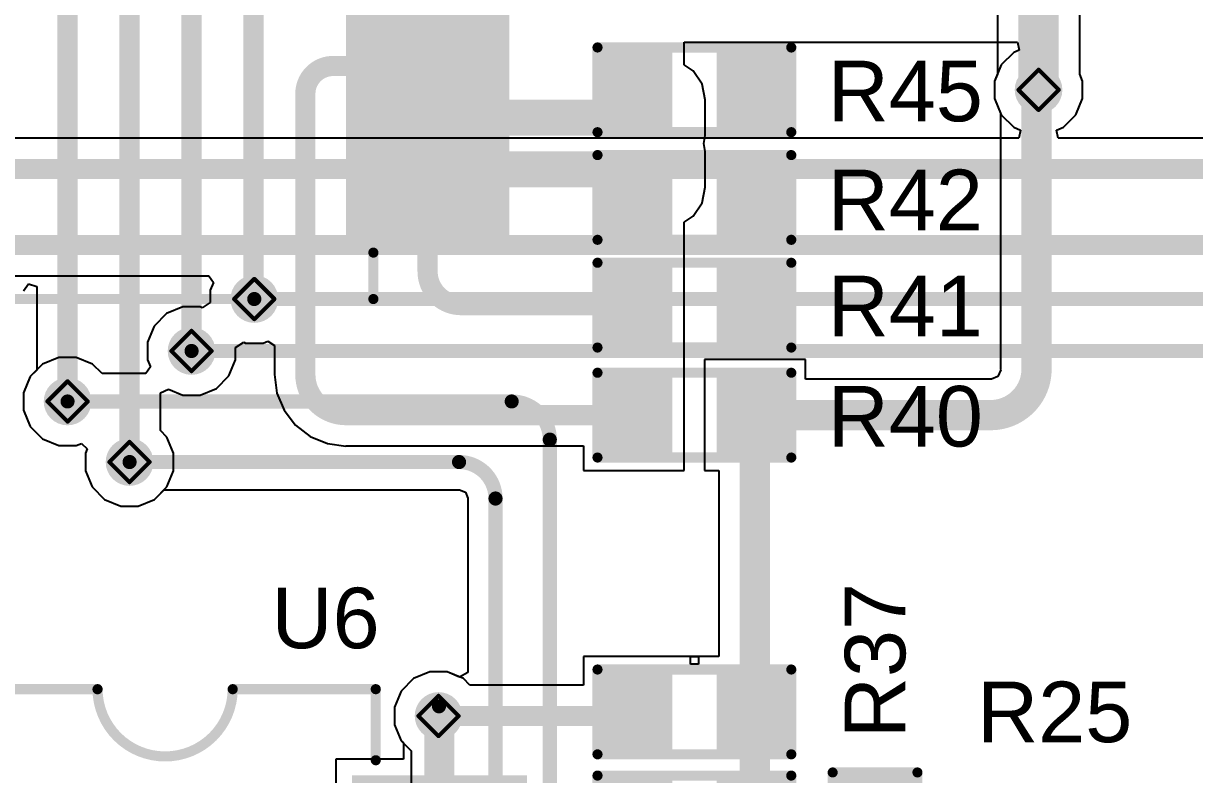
# Model space of a CAD drawing. Header units: inches. Extents: x -14 to 270, y -5 to 115.
# Drawn here: x 38.81 to 53.55, y 28.58 to 38.03 of the extents above; entities that cross this region are included whole.
import ezdxf

# ---------------------------------------------------------------- set-up
doc = ezdxf.new("R2010")
doc.units = ezdxf.units.IN
for name, color, linetype in [('Bottom Layer', 5, 'Continuous'), ('Drill Drawing', 1, 'Continuous'), ('Top Layer', 1, 'Continuous'), ('Top Overlay', 2, 'Continuous'), ('Top Paste', 8, 'Continuous'), ('Top Solder', 216, 'Continuous'), ('Via Holes', 16, 'Continuous')]:
    doc.layers.add(name, color=color, linetype=linetype)
doc.styles.add('Arial', font='', dxfattribs={"height": 0.2})
doc.styles.get('Arial').set_extended_font_data('Arial')

# ---------------------------------------------------------------- blocks, each defined once
blk = doc.blocks.new('SSOP_28_208____7')
at = {"layer": 'Top Layer'}
for points in [[(2.475, -1.4), (4.325, -1.4), (4.325, -1.85), (2.475, -1.85)], [(2.475, -2.05), (4.325, -2.05), (4.325, -2.5), (2.475, -2.5)], [(2.475, -2.7), (4.325, -2.7), (4.325, -3.15), (2.475, -3.15)], [(2.475, -3.35), (4.325, -3.35), (4.325, -3.8), (2.475, -3.8)], [(2.475, -4), (4.325, -4), (4.325, -4.45), (2.475, -4.45)]]:
    blk.add_hatch(color=1, dxfattribs=at).paths.add_polyline_path(points)
at = {"layer": 'Top Paste'}
for points in [[(2.475, -1.4), (4.325, -1.4), (4.325, -1.85), (2.475, -1.85)], [(2.475, -2.05), (4.325, -2.05), (4.325, -2.5), (2.475, -2.5)], [(2.475, -2.7), (4.325, -2.7), (4.325, -3.15), (2.475, -3.15)], [(2.475, -3.35), (4.325, -3.35), (4.325, -3.8), (2.475, -3.8)], [(2.475, -4), (4.325, -4), (4.325, -4.45), (2.475, -4.45)]]:
    blk.add_hatch(color=8, dxfattribs=at).paths.add_polyline_path(points)
at = {"layer": 'Top Solder'}
for points in [[(2.373, -1.298), (4.427, -1.298), (4.427, -1.952), (2.373, -1.952)], [(2.373, -1.948), (4.427, -1.948), (4.427, -2.602), (2.373, -2.602)], [(2.373, -2.598), (4.427, -2.598), (4.427, -3.252), (2.373, -3.252)], [(2.373, -3.248), (4.427, -3.248), (4.427, -3.902), (2.373, -3.902)], [(2.373, -3.898), (4.427, -3.898), (4.427, -4.552), (2.373, -4.552)]]:
    blk.add_hatch(color=216, dxfattribs=at).paths.add_polyline_path(points)
at = {"layer": 'Top Overlay'}
for points in [[(2.718, -5.207, 0.127, 0.127, 0), (2.718, -4.623, 0.127, 0.127, 0)], [(-2.718, -5.207, 0.127, 0.127, 0), (2.718, -5.207, 0.127, 0.127, 0)]]:
    blk.add_lwpolyline(points, format="xyseb", dxfattribs=at)
for points in [[(2.686, -4.623, 0.0635, 0.0635, 1), (2.75, -4.623, 0.0635, 0.0635, 1)], [(2.686, -5.207, 0.0635, 0.0635, 1), (2.75, -5.207, 0.0635, 0.0635, 1)], [(2.686, -5.207, 0.0635, 0.0635, 1), (2.75, -5.207, 0.0635, 0.0635, 1)]]:
    blk.add_lwpolyline(points, format="xyseb", close=True, dxfattribs=at)
blk = doc.blocks.new('SSOP_16_208____8')
at = {"layer": 'Top Layer'}
for points in [[(-2.4, 2.465), (-2.4, 2.085), (-4.5, 2.085), (-4.5, 2.465)], [(4.5, 2.465), (4.5, 2.085), (2.4, 2.085), (2.4, 2.465)], [(-2.4, 1.815), (-2.4, 1.435), (-4.5, 1.435), (-4.5, 1.815)], [(4.5, 1.815), (4.5, 1.435), (2.4, 1.435), (2.4, 1.815)], [(-2.4, 1.165), (-2.4, 0.785), (-4.5, 0.785), (-4.5, 1.165)], [(4.5, 1.165), (4.5, 0.785), (2.4, 0.785), (2.4, 1.165)], [(-2.4, 0.515), (-2.4, 0.135), (-4.5, 0.135), (-4.5, 0.515)], [(4.5, 0.515), (4.5, 0.135), (2.4, 0.135), (2.4, 0.515)], [(-2.4, -0.135), (-2.4, -0.515), (-4.5, -0.515), (-4.5, -0.135)], [(4.5, -0.135), (4.5, -0.515), (2.4, -0.515), (2.4, -0.135)], [(-2.4, -0.785), (-2.4, -1.165), (-4.5, -1.165), (-4.5, -0.785)], [(4.5, -0.785), (4.5, -1.165), (2.4, -1.165), (2.4, -0.785)], [(-2.4, -1.435), (-2.4, -1.815), (-4.5, -1.815), (-4.5, -1.435)], [(4.5, -1.435), (4.5, -1.815), (2.4, -1.815), (2.4, -1.435)], [(-2.4, -2.085), (-2.4, -2.465), (-4.5, -2.465), (-4.5, -2.085)], [(4.5, -2.085), (4.5, -2.465), (2.4, -2.465), (2.4, -2.085)]]:
    blk.add_hatch(color=1, dxfattribs=at).paths.add_polyline_path(points)
at = {"layer": 'Top Paste'}
for points in [[(-2.4, 2.465), (-2.4, 2.085), (-4.5, 2.085), (-4.5, 2.465)], [(4.5, 2.465), (4.5, 2.085), (2.4, 2.085), (2.4, 2.465)], [(-2.4, 1.815), (-2.4, 1.435), (-4.5, 1.435), (-4.5, 1.815)], [(4.5, 1.815), (4.5, 1.435), (2.4, 1.435), (2.4, 1.815)], [(-2.4, 1.165), (-2.4, 0.785), (-4.5, 0.785), (-4.5, 1.165)], [(4.5, 1.165), (4.5, 0.785), (2.4, 0.785), (2.4, 1.165)], [(-2.4, 0.515), (-2.4, 0.135), (-4.5, 0.135), (-4.5, 0.515)], [(4.5, 0.515), (4.5, 0.135), (2.4, 0.135), (2.4, 0.515)], [(-2.4, -0.135), (-2.4, -0.515), (-4.5, -0.515), (-4.5, -0.135)], [(4.5, -0.135), (4.5, -0.515), (2.4, -0.515), (2.4, -0.135)], [(-2.4, -0.785), (-2.4, -1.165), (-4.5, -1.165), (-4.5, -0.785)], [(4.5, -0.785), (4.5, -1.165), (2.4, -1.165), (2.4, -0.785)], [(-2.4, -1.435), (-2.4, -1.815), (-4.5, -1.815), (-4.5, -1.435)], [(4.5, -1.435), (4.5, -1.815), (2.4, -1.815), (2.4, -1.435)], [(-2.4, -2.085), (-2.4, -2.465), (-4.5, -2.465), (-4.5, -2.085)], [(4.5, -2.085), (4.5, -2.465), (2.4, -2.465), (2.4, -2.085)]]:
    blk.add_hatch(color=8, dxfattribs=at).paths.add_polyline_path(points)
at = {"layer": 'Top Solder'}
for points in [[(-2.349, 2.516), (-2.349, 2.034), (-4.551, 2.034), (-4.551, 2.516)], [(4.551, 2.516), (4.551, 2.034), (2.349, 2.034), (2.349, 2.516)], [(-2.349, 1.866), (-2.349, 1.384), (-4.551, 1.384), (-4.551, 1.866)], [(4.551, 1.866), (4.551, 1.384), (2.349, 1.384), (2.349, 1.866)], [(-2.349, 1.216), (-2.349, 0.734), (-4.551, 0.734), (-4.551, 1.216)], [(4.551, 1.216), (4.551, 0.734), (2.349, 0.734), (2.349, 1.216)], [(-2.349, 0.566), (-2.349, 0.084), (-4.551, 0.084), (-4.551, 0.566)], [(4.551, 0.566), (4.551, 0.084), (2.349, 0.084), (2.349, 0.566)], [(-2.349, -0.084), (-2.349, -0.566), (-4.551, -0.566), (-4.551, -0.084)], [(4.551, -0.084), (4.551, -0.566), (2.349, -0.566), (2.349, -0.084)], [(-2.349, -0.734), (-2.349, -1.216), (-4.551, -1.216), (-4.551, -0.734)], [(4.551, -0.734), (4.551, -1.216), (2.349, -1.216), (2.349, -0.734)], [(-2.349, -1.384), (-2.349, -1.866), (-4.551, -1.866), (-4.551, -1.384)], [(4.551, -1.384), (4.551, -1.866), (2.349, -1.866), (2.349, -1.384)], [(-2.349, -2.034), (-2.349, -2.516), (-4.551, -2.516), (-4.551, -2.034)], [(4.551, -2.034), (4.551, -2.516), (2.349, -2.516), (2.349, -2.034)]]:
    blk.add_hatch(color=216, dxfattribs=at).paths.add_polyline_path(points)
at = {"layer": 'Top Overlay'}
for points in [[(-2.65, 3.6, 0.127, 0.127, 0), (-0.85, 3.6, 0.127, 0.127, 0)], [(-2.65, 2.706, 0.127, 0.127, 0), (-2.65, 3.6, 0.127, 0.127, 0)], [(0.85, 3.6, 0.127, 0.127, -0.994569), (-0.851, 3.599, 0.127, 0.127, 0)], [(0.85, 3.6, 0.127, 0.127, 0), (2.65, 3.6, 0.127, 0.127, 0)], [(2.65, 2.706, 0.127, 0.127, 0), (2.65, 3.6, 0.127, 0.127, 0)], [(-4.75, 2.416, 0.127, 0.127, 0), (-4.623, 2.289, 0.127, 0.127, 0)], [(-4.75, 2.162, 0.127, 0.127, 0), (-4.75, 2.416, 0.127, 0.127, 0)], [(-4.75, 2.162, 0.127, 0.127, 0), (-4.623, 2.289, 0.127, 0.127, 0)], [(-2.65, -3.68, 0.127, 0.127, 0), (-2.65, -2.706, 0.127, 0.127, 0)], [(2.65, -3.6, 0.127, 0.127, 0), (2.65, -2.706, 0.127, 0.127, 0)], [(-2.65, -3.68, 0.127, 0.127, 0), (2.65, -3.6, 0.127, 0.127, 0)]]:
    blk.add_lwpolyline(points, format="xyseb", dxfattribs=at)
for points in [[(-2.682, 3.6, 0.0635, 0.0635, 1), (-2.618, 3.6, 0.0635, 0.0635, 1)], [(-2.682, 3.6, 0.0635, 0.0635, 1), (-2.618, 3.6, 0.0635, 0.0635, 1)], [(-0.883, 3.599, 0.0635, 0.0635, 1), (-0.819, 3.599, 0.0635, 0.0635, 1)], [(-0.882, 3.6, 0.0635, 0.0635, 1), (-0.818, 3.6, 0.0635, 0.0635, 1)], [(0.818, 3.6, 0.0635, 0.0635, 1), (0.882, 3.6, 0.0635, 0.0635, 1)], [(0.818, 3.6, 0.0635, 0.0635, 1), (0.882, 3.6, 0.0635, 0.0635, 1)], [(2.618, 3.6, 0.0635, 0.0635, 1), (2.682, 3.6, 0.0635, 0.0635, 1)], [(2.618, 3.6, 0.0635, 0.0635, 1), (2.682, 3.6, 0.0635, 0.0635, 1)], [(-2.682, 2.706, 0.0635, 0.0635, 1), (-2.618, 2.706, 0.0635, 0.0635, 1)], [(2.618, 2.706, 0.0635, 0.0635, 1), (2.682, 2.706, 0.0635, 0.0635, 1)], [(-4.781, 2.416, 0.0635, 0.0635, 1), (-4.718, 2.416, 0.0635, 0.0635, 1)], [(-4.781, 2.416, 0.0635, 0.0635, 1), (-4.718, 2.416, 0.0635, 0.0635, 1)], [(-4.781, 2.162, 0.0635, 0.0635, 1), (-4.718, 2.162, 0.0635, 0.0635, 1)], [(-4.781, 2.162, 0.0635, 0.0635, 1), (-4.718, 2.162, 0.0635, 0.0635, 1)], [(-4.654, 2.289, 0.0635, 0.0635, 1), (-4.591, 2.289, 0.0635, 0.0635, 1)], [(-4.654, 2.289, 0.0635, 0.0635, 1), (-4.591, 2.289, 0.0635, 0.0635, 1)], [(-2.682, -2.706, 0.0635, 0.0635, 1), (-2.618, -2.706, 0.0635, 0.0635, 1)], [(2.618, -2.706, 0.0635, 0.0635, 1), (2.682, -2.706, 0.0635, 0.0635, 1)], [(-2.682, -3.68, 0.0635, 0.0635, 1), (-2.618, -3.68, 0.0635, 0.0635, 1)], [(-2.682, -3.68, 0.0635, 0.0635, 1), (-2.618, -3.68, 0.0635, 0.0635, 1)], [(2.618, -3.6, 0.0635, 0.0635, 1), (2.682, -3.6, 0.0635, 0.0635, 1)], [(2.618, -3.6, 0.0635, 0.0635, 1), (2.682, -3.6, 0.0635, 0.0635, 1)]]:
    blk.add_lwpolyline(points, format="xyseb", close=True, dxfattribs=at)
blk = doc.blocks.new('R___0603_17')
at = {"layer": 'Top Layer'}
for points in [[(-0.381, 0.445), (-0.381, -0.445), (-1.143, -0.445), (-1.143, 0.445)], [(1.143, 0.445), (1.143, -0.445), (0.381, -0.445), (0.381, 0.445)]]:
    blk.add_hatch(color=1, dxfattribs=at).paths.add_polyline_path(points)
at = {"layer": 'Top Paste'}
for points in [[(-0.381, 0.445), (-0.381, -0.445), (-1.143, -0.445), (-1.143, 0.445)], [(1.143, 0.445), (1.143, -0.445), (0.381, -0.445), (0.381, 0.445)]]:
    blk.add_hatch(color=8, dxfattribs=at).paths.add_polyline_path(points)
at = {"layer": 'Top Solder'}
for points in [[(-0.279, 0.546), (-0.279, -0.546), (-1.245, -0.546), (-1.245, 0.546)], [(1.245, 0.546), (1.245, -0.546), (0.279, -0.546), (0.279, 0.546)]]:
    blk.add_hatch(color=216, dxfattribs=at).paths.add_polyline_path(points)
at = {"layer": 'Top Overlay'}
for points in [[(-1.219, -0.533, 0.127, 0.127, 0), (-1.219, 0.533, 0.127, 0.127, 0)], [(-1.219, 0.533, 0.127, 0.127, 0), (1.219, 0.533, 0.127, 0.127, 0)], [(1.219, -0.533, 0.127, 0.127, 0), (1.219, 0.533, 0.127, 0.127, 0)], [(-1.219, -0.533, 0.127, 0.127, 0), (1.219, -0.533, 0.127, 0.127, 0)]]:
    blk.add_lwpolyline(points, format="xyseb", dxfattribs=at)
for points in [[(-1.251, 0.533, 0.0635, 0.0635, 1), (-1.187, 0.533, 0.0635, 0.0635, 1)], [(-1.251, 0.533, 0.0635, 0.0635, 1), (-1.187, 0.533, 0.0635, 0.0635, 1)], [(1.187, 0.533, 0.0635, 0.0635, 1), (1.251, 0.533, 0.0635, 0.0635, 1)], [(1.187, 0.533, 0.0635, 0.0635, 1), (1.251, 0.533, 0.0635, 0.0635, 1)], [(-1.251, -0.533, 0.0635, 0.0635, 1), (-1.187, -0.533, 0.0635, 0.0635, 1)], [(-1.251, -0.533, 0.0635, 0.0635, 1), (-1.187, -0.533, 0.0635, 0.0635, 1)], [(1.187, -0.533, 0.0635, 0.0635, 1), (1.251, -0.533, 0.0635, 0.0635, 1)], [(1.187, -0.533, 0.0635, 0.0635, 1), (1.251, -0.533, 0.0635, 0.0635, 1)]]:
    blk.add_lwpolyline(points, format="xyseb", close=True, dxfattribs=at)
blk = doc.blocks.new('R___0603_20')
at = {"layer": 'Top Layer'}
for points in [[(-0.381, 0.445), (-0.381, -0.445), (-1.143, -0.445), (-1.143, 0.445)], [(1.143, 0.445), (1.143, -0.445), (0.381, -0.445), (0.381, 0.445)]]:
    blk.add_hatch(color=1, dxfattribs=at).paths.add_polyline_path(points)
at = {"layer": 'Top Paste'}
for points in [[(-0.381, 0.445), (-0.381, -0.445), (-1.143, -0.445), (-1.143, 0.445)], [(1.143, 0.445), (1.143, -0.445), (0.381, -0.445), (0.381, 0.445)]]:
    blk.add_hatch(color=8, dxfattribs=at).paths.add_polyline_path(points)
at = {"layer": 'Top Solder'}
for points in [[(-0.279, 0.546), (-0.279, -0.546), (-1.245, -0.546), (-1.245, 0.546)], [(1.245, 0.546), (1.245, -0.546), (0.279, -0.546), (0.279, 0.546)]]:
    blk.add_hatch(color=216, dxfattribs=at).paths.add_polyline_path(points)
at = {"layer": 'Top Overlay'}
for points in [[(-1.219, -0.533, 0.127, 0.127, 0), (-1.219, 0.533, 0.127, 0.127, 0)], [(-1.219, 0.533, 0.127, 0.127, 0), (1.219, 0.533, 0.127, 0.127, 0)], [(1.219, -0.533, 0.127, 0.127, 0), (1.219, 0.533, 0.127, 0.127, 0)], [(-1.219, -0.533, 0.127, 0.127, 0), (1.219, -0.533, 0.127, 0.127, 0)]]:
    blk.add_lwpolyline(points, format="xyseb", dxfattribs=at)
for points in [[(-1.251, 0.533, 0.0635, 0.0635, 1), (-1.187, 0.533, 0.0635, 0.0635, 1)], [(-1.251, 0.533, 0.0635, 0.0635, 1), (-1.187, 0.533, 0.0635, 0.0635, 1)], [(1.187, 0.533, 0.0635, 0.0635, 1), (1.251, 0.533, 0.0635, 0.0635, 1)], [(1.187, 0.533, 0.0635, 0.0635, 1), (1.251, 0.533, 0.0635, 0.0635, 1)], [(-1.251, -0.533, 0.0635, 0.0635, 1), (-1.187, -0.533, 0.0635, 0.0635, 1)], [(-1.251, -0.533, 0.0635, 0.0635, 1), (-1.187, -0.533, 0.0635, 0.0635, 1)], [(1.187, -0.533, 0.0635, 0.0635, 1), (1.251, -0.533, 0.0635, 0.0635, 1)], [(1.187, -0.533, 0.0635, 0.0635, 1), (1.251, -0.533, 0.0635, 0.0635, 1)]]:
    blk.add_lwpolyline(points, format="xyseb", close=True, dxfattribs=at)
blk = doc.blocks.new('R___0603_21')
at = {"layer": 'Top Layer'}
for points in [[(-0.381, 0.4445), (-0.381, -0.4445), (-1.143, -0.4445), (-1.143, 0.4445)], [(1.143, 0.4445), (1.143, -0.4445), (0.381, -0.4445), (0.381, 0.4445)]]:
    blk.add_hatch(color=1, dxfattribs=at).paths.add_polyline_path(points)
at = {"layer": 'Top Paste'}
for points in [[(-0.381, 0.4445), (-0.381, -0.4445), (-1.143, -0.4445), (-1.143, 0.4445)], [(1.143, 0.4445), (1.143, -0.4445), (0.381, -0.4445), (0.381, 0.4445)]]:
    blk.add_hatch(color=8, dxfattribs=at).paths.add_polyline_path(points)
at = {"layer": 'Top Solder'}
for points in [[(-0.2794, 0.5461), (-0.2794, -0.5461), (-1.2446, -0.5461), (-1.2446, 0.5461)], [(1.2446, 0.5461), (1.2446, -0.5461), (0.2794, -0.5461), (0.2794, 0.5461)]]:
    blk.add_hatch(color=216, dxfattribs=at).paths.add_polyline_path(points)
at = {"layer": 'Top Overlay'}
for points in [[(-1.2192, -0.5334, 0.127, 0.127, 0), (-1.2192, 0.5334, 0.127, 0.127, 0)], [(-1.2192, 0.5334, 0.127, 0.127, 0), (1.2192, 0.5334, 0.127, 0.127, 0)], [(1.2192, -0.5334, 0.127, 0.127, 0), (1.2192, 0.5334, 0.127, 0.127, 0)], [(-1.2192, -0.5334, 0.127, 0.127, 0), (1.2192, -0.5334, 0.127, 0.127, 0)]]:
    blk.add_lwpolyline(points, format="xyseb", dxfattribs=at)
for points in [[(-1.25095, 0.5334, 0.0635, 0.0635, 1), (-1.18745, 0.5334, 0.0635, 0.0635, 1)], [(-1.25095, 0.5334, 0.0635, 0.0635, 1), (-1.18745, 0.5334, 0.0635, 0.0635, 1)], [(1.18745, 0.5334, 0.0635, 0.0635, 1), (1.25095, 0.5334, 0.0635, 0.0635, 1)], [(1.18745, 0.5334, 0.0635, 0.0635, 1), (1.25095, 0.5334, 0.0635, 0.0635, 1)], [(-1.25095, -0.5334, 0.0635, 0.0635, 1), (-1.18745, -0.5334, 0.0635, 0.0635, 1)], [(-1.25095, -0.5334, 0.0635, 0.0635, 1), (-1.18745, -0.5334, 0.0635, 0.0635, 1)], [(1.18745, -0.5334, 0.0635, 0.0635, 1), (1.25095, -0.5334, 0.0635, 0.0635, 1)], [(1.18745, -0.5334, 0.0635, 0.0635, 1), (1.25095, -0.5334, 0.0635, 0.0635, 1)]]:
    blk.add_lwpolyline(points, format="xyseb", close=True, dxfattribs=at)
blk = doc.blocks.new('R___0603_22')
at = {"layer": 'Top Layer'}
for points in [[(-0.381, 0.4445), (-0.381, -0.4445), (-1.143, -0.4445), (-1.143, 0.4445)], [(1.143, 0.4445), (1.143, -0.4445), (0.381, -0.4445), (0.381, 0.4445)]]:
    blk.add_hatch(color=1, dxfattribs=at).paths.add_polyline_path(points)
at = {"layer": 'Top Paste'}
for points in [[(-0.381, 0.4445), (-0.381, -0.4445), (-1.143, -0.4445), (-1.143, 0.4445)], [(1.143, 0.4445), (1.143, -0.4445), (0.381, -0.4445), (0.381, 0.4445)]]:
    blk.add_hatch(color=8, dxfattribs=at).paths.add_polyline_path(points)
at = {"layer": 'Top Solder'}
for points in [[(-0.2794, 0.5461), (-0.2794, -0.5461), (-1.2446, -0.5461), (-1.2446, 0.5461)], [(1.2446, 0.5461), (1.2446, -0.5461), (0.2794, -0.5461), (0.2794, 0.5461)]]:
    blk.add_hatch(color=216, dxfattribs=at).paths.add_polyline_path(points)
at = {"layer": 'Top Overlay'}
for points in [[(-1.2192, -0.5334, 0.127, 0.127, 0), (-1.2192, 0.5334, 0.127, 0.127, 0)], [(-1.2192, 0.5334, 0.127, 0.127, 0), (1.2192, 0.5334, 0.127, 0.127, 0)], [(1.2192, -0.5334, 0.127, 0.127, 0), (1.2192, 0.5334, 0.127, 0.127, 0)], [(-1.2192, -0.5334, 0.127, 0.127, 0), (1.2192, -0.5334, 0.127, 0.127, 0)]]:
    blk.add_lwpolyline(points, format="xyseb", dxfattribs=at)
for points in [[(-1.25095, 0.5334, 0.0635, 0.0635, 1), (-1.18745, 0.5334, 0.0635, 0.0635, 1)], [(-1.25095, 0.5334, 0.0635, 0.0635, 1), (-1.18745, 0.5334, 0.0635, 0.0635, 1)], [(1.18745, 0.5334, 0.0635, 0.0635, 1), (1.25095, 0.5334, 0.0635, 0.0635, 1)], [(1.18745, 0.5334, 0.0635, 0.0635, 1), (1.25095, 0.5334, 0.0635, 0.0635, 1)], [(-1.25095, -0.5334, 0.0635, 0.0635, 1), (-1.18745, -0.5334, 0.0635, 0.0635, 1)], [(-1.25095, -0.5334, 0.0635, 0.0635, 1), (-1.18745, -0.5334, 0.0635, 0.0635, 1)], [(1.18745, -0.5334, 0.0635, 0.0635, 1), (1.25095, -0.5334, 0.0635, 0.0635, 1)], [(1.18745, -0.5334, 0.0635, 0.0635, 1), (1.25095, -0.5334, 0.0635, 0.0635, 1)]]:
    blk.add_lwpolyline(points, format="xyseb", close=True, dxfattribs=at)
blk = doc.blocks.new('R___0603_25')
at = {"layer": 'Top Layer'}
for points in [[(-0.381, 0.4445), (-0.381, -0.4445), (-1.143, -0.4445), (-1.143, 0.4445)], [(1.143, 0.4445), (1.143, -0.4445), (0.381, -0.4445), (0.381, 0.4445)]]:
    blk.add_hatch(color=1, dxfattribs=at).paths.add_polyline_path(points)
at = {"layer": 'Top Paste'}
for points in [[(-0.381, 0.4445), (-0.381, -0.4445), (-1.143, -0.4445), (-1.143, 0.4445)], [(1.143, 0.4445), (1.143, -0.4445), (0.381, -0.4445), (0.381, 0.4445)]]:
    blk.add_hatch(color=8, dxfattribs=at).paths.add_polyline_path(points)
at = {"layer": 'Top Solder'}
for points in [[(-0.2794, 0.5461), (-0.2794, -0.5461), (-1.2446, -0.5461), (-1.2446, 0.5461)], [(1.2446, 0.5461), (1.2446, -0.5461), (0.2794, -0.5461), (0.2794, 0.5461)]]:
    blk.add_hatch(color=216, dxfattribs=at).paths.add_polyline_path(points)
at = {"layer": 'Top Overlay'}
for points in [[(-1.2192, 0.5334, 0.127, 0.127, 0), (-1.2192, -0.5334, 0.127, 0.127, 0)], [(-1.2192, 0.5334, 0.127, 0.127, 0), (1.2192, 0.5334, 0.127, 0.127, 0)], [(1.2192, 0.5334, 0.127, 0.127, 0), (1.2192, -0.5334, 0.127, 0.127, 0)], [(-1.2192, -0.5334, 0.127, 0.127, 0), (1.2192, -0.5334, 0.127, 0.127, 0)]]:
    blk.add_lwpolyline(points, format="xyseb", dxfattribs=at)
for points in [[(-1.25095, 0.5334, 0.0635, 0.0635, 1), (-1.18745, 0.5334, 0.0635, 0.0635, 1)], [(-1.25095, 0.5334, 0.0635, 0.0635, 1), (-1.18745, 0.5334, 0.0635, 0.0635, 1)], [(1.18745, 0.5334, 0.0635, 0.0635, 1), (1.25095, 0.5334, 0.0635, 0.0635, 1)], [(1.18745, 0.5334, 0.0635, 0.0635, 1), (1.25095, 0.5334, 0.0635, 0.0635, 1)], [(-1.25095, -0.5334, 0.0635, 0.0635, 1), (-1.18745, -0.5334, 0.0635, 0.0635, 1)], [(-1.25095, -0.5334, 0.0635, 0.0635, 1), (-1.18745, -0.5334, 0.0635, 0.0635, 1)], [(1.18745, -0.5334, 0.0635, 0.0635, 1), (1.25095, -0.5334, 0.0635, 0.0635, 1)], [(1.18745, -0.5334, 0.0635, 0.0635, 1), (1.25095, -0.5334, 0.0635, 0.0635, 1)]]:
    blk.add_lwpolyline(points, format="xyseb", close=True, dxfattribs=at)
blk = doc.blocks.new('R___0603_45')
at = {"layer": 'Top Layer'}
for points in [[(-0.381, 0.445), (-0.381, -0.445), (-1.143, -0.445), (-1.143, 0.445)], [(1.143, 0.445), (1.143, -0.445), (0.381, -0.445), (0.381, 0.445)]]:
    blk.add_hatch(color=1, dxfattribs=at).paths.add_polyline_path(points)
at = {"layer": 'Top Paste'}
for points in [[(-0.381, 0.445), (-0.381, -0.445), (-1.143, -0.445), (-1.143, 0.445)], [(1.143, 0.445), (1.143, -0.445), (0.381, -0.445), (0.381, 0.445)]]:
    blk.add_hatch(color=8, dxfattribs=at).paths.add_polyline_path(points)
at = {"layer": 'Top Solder'}
for points in [[(-0.279, 0.546), (-0.279, -0.546), (-1.245, -0.546), (-1.245, 0.546)], [(1.245, 0.546), (1.245, -0.546), (0.279, -0.546), (0.279, 0.546)]]:
    blk.add_hatch(color=216, dxfattribs=at).paths.add_polyline_path(points)
at = {"layer": 'Top Overlay'}
for points in [[(-1.219, 0.533, 0.127, 0.127, 0), (-1.219, -0.533, 0.127, 0.127, 0)], [(1.219, 0.533, 0.127, 0.127, 0), (-1.219, 0.533, 0.127, 0.127, 0)], [(1.219, 0.533, 0.127, 0.127, 0), (1.219, -0.533, 0.127, 0.127, 0)], [(1.219, -0.533, 0.127, 0.127, 0), (-1.219, -0.533, 0.127, 0.127, 0)]]:
    blk.add_lwpolyline(points, format="xyseb", dxfattribs=at)
for points in [[(-1.251, 0.533, 0.0635, 0.0635, 1), (-1.187, 0.533, 0.0635, 0.0635, 1)], [(-1.251, 0.533, 0.0635, 0.0635, 1), (-1.187, 0.533, 0.0635, 0.0635, 1)], [(1.187, 0.533, 0.0635, 0.0635, 1), (1.251, 0.533, 0.0635, 0.0635, 1)], [(1.187, 0.533, 0.0635, 0.0635, 1), (1.251, 0.533, 0.0635, 0.0635, 1)], [(-1.251, -0.533, 0.0635, 0.0635, 1), (-1.187, -0.533, 0.0635, 0.0635, 1)], [(-1.251, -0.533, 0.0635, 0.0635, 1), (-1.187, -0.533, 0.0635, 0.0635, 1)], [(1.187, -0.533, 0.0635, 0.0635, 1), (1.251, -0.533, 0.0635, 0.0635, 1)], [(1.187, -0.533, 0.0635, 0.0635, 1), (1.251, -0.533, 0.0635, 0.0635, 1)]]:
    blk.add_lwpolyline(points, format="xyseb", close=True, dxfattribs=at)
blk = doc.blocks.new('R___0603_63')
at = {"layer": 'Top Layer'}
for points in [[(-0.381, 0.4445), (-0.381, -0.4445), (-1.143, -0.4445), (-1.143, 0.4445)], [(1.143, 0.4445), (1.143, -0.4445), (0.381, -0.4445), (0.381, 0.4445)]]:
    blk.add_hatch(color=1, dxfattribs=at).paths.add_polyline_path(points)
at = {"layer": 'Top Paste'}
for points in [[(-0.381, 0.4445), (-0.381, -0.4445), (-1.143, -0.4445), (-1.143, 0.4445)], [(1.143, 0.4445), (1.143, -0.4445), (0.381, -0.4445), (0.381, 0.4445)]]:
    blk.add_hatch(color=8, dxfattribs=at).paths.add_polyline_path(points)
at = {"layer": 'Top Solder'}
for points in [[(-0.2794, 0.5461), (-0.2794, -0.5461), (-1.2446, -0.5461), (-1.2446, 0.5461)], [(1.2446, 0.5461), (1.2446, -0.5461), (0.2794, -0.5461), (0.2794, 0.5461)]]:
    blk.add_hatch(color=216, dxfattribs=at).paths.add_polyline_path(points)
at = {"layer": 'Top Overlay'}
for points in [[(-1.2192, 0.5334, 0.127, 0.127, 0), (1.2192, 0.5334, 0.127, 0.127, 0)], [(-1.2192, -0.5334, 0.127, 0.127, 0), (-1.2192, 0.5334, 0.127, 0.127, 0)], [(1.2192, -0.5334, 0.127, 0.127, 0), (1.2192, 0.5334, 0.127, 0.127, 0)], [(-1.2192, -0.5334, 0.127, 0.127, 0), (1.2192, -0.5334, 0.127, 0.127, 0)]]:
    blk.add_lwpolyline(points, format="xyseb", dxfattribs=at)
for points in [[(-1.25095, 0.5334, 0.0635, 0.0635, 1), (-1.18745, 0.5334, 0.0635, 0.0635, 1)], [(-1.25095, 0.5334, 0.0635, 0.0635, 1), (-1.18745, 0.5334, 0.0635, 0.0635, 1)], [(1.18745, 0.5334, 0.0635, 0.0635, 1), (1.25095, 0.5334, 0.0635, 0.0635, 1)], [(1.18745, 0.5334, 0.0635, 0.0635, 1), (1.25095, 0.5334, 0.0635, 0.0635, 1)], [(-1.25095, -0.5334, 0.0635, 0.0635, 1), (-1.18745, -0.5334, 0.0635, 0.0635, 1)], [(-1.25095, -0.5334, 0.0635, 0.0635, 1), (-1.18745, -0.5334, 0.0635, 0.0635, 1)], [(1.18745, -0.5334, 0.0635, 0.0635, 1), (1.25095, -0.5334, 0.0635, 0.0635, 1)], [(1.18745, -0.5334, 0.0635, 0.0635, 1), (1.25095, -0.5334, 0.0635, 0.0635, 1)]]:
    blk.add_lwpolyline(points, format="xyseb", close=True, dxfattribs=at)

msp = doc.modelspace()

# ---------------------------------------------------------------- hatches: boundary and pattern name
at = {"layer": 'Bottom Layer'}
h = msp.add_hatch(color=5, dxfattribs=at)
edge = h.paths.add_edge_path()
edge.add_arc((51.587, 37.195), 0.3, 0, 360)
h = msp.add_hatch(color=5, dxfattribs=at)
edge = h.paths.add_edge_path()
edge.add_arc((41.72, 34.563), 0.3, 0, 360)
h = msp.add_hatch(color=5, dxfattribs=at)
edge = h.paths.add_edge_path()
edge.add_arc((40.93, 33.909), 0.3, 0, 360)
h = msp.add_hatch(color=5, dxfattribs=at)
edge = h.paths.add_edge_path()
edge.add_arc((39.37, 33.274), 0.3, 0, 360)
h = msp.add_hatch(color=5, dxfattribs=at)
edge = h.paths.add_edge_path()
edge.add_arc((40.15, 32.512), 0.3, 0, 360)
h = msp.add_hatch(color=5, dxfattribs=at)
edge = h.paths.add_edge_path()
edge.add_arc((44.038, 29.317), 0.3, 0, 360)
at = {"layer": 'Top Layer'}
h = msp.add_hatch(color=1, dxfattribs=at)
edge = h.paths.add_edge_path()
edge.add_arc((51.587, 37.195), 0.3, 0, 360)
for points in [[(42.975, 36.62), (46.876, 36.62), (46.876, 37.07), (42.975, 37.07)], [(42.975, 35.97), (46.876, 35.97), (46.876, 36.42), (42.975, 36.42)]]:
    msp.add_hatch(color=1, dxfattribs=at).paths.add_polyline_path(points)
h = msp.add_hatch(color=1, dxfattribs=at)
edge = h.paths.add_edge_path()
edge.add_arc((41.72, 34.563), 0.3, 0, 360)
h = msp.add_hatch(color=1, dxfattribs=at)
edge = h.paths.add_edge_path()
edge.add_arc((40.93, 33.909), 0.3, 0, 360)
h = msp.add_hatch(color=1, dxfattribs=at)
edge = h.paths.add_edge_path()
edge.add_arc((39.37, 33.274), 0.3, 0, 360)
h = msp.add_hatch(color=1, dxfattribs=at)
edge = h.paths.add_edge_path()
edge.add_arc((40.15, 32.512), 0.3, 0, 360)
h = msp.add_hatch(color=1, dxfattribs=at)
edge = h.paths.add_edge_path()
edge.add_arc((44.038, 29.317), 0.3, 0, 360)
at = {"layer": 'Via Holes'}
h = msp.add_hatch(color=7, dxfattribs=at)
edge = h.paths.add_edge_path()
edge.add_arc((51.587, 37.195), 0.15, 0, 360)
h = msp.add_hatch(color=7, dxfattribs=at)
edge = h.paths.add_edge_path()
edge.add_arc((41.72, 34.563), 0.15, 0, 360)
h = msp.add_hatch(color=7, dxfattribs=at)
edge = h.paths.add_edge_path()
edge.add_arc((40.93, 33.909), 0.15, 0, 360)
h = msp.add_hatch(color=7, dxfattribs=at)
edge = h.paths.add_edge_path()
edge.add_arc((39.37, 33.274), 0.15, 0, 360)
h = msp.add_hatch(color=7, dxfattribs=at)
edge = h.paths.add_edge_path()
edge.add_arc((40.15, 32.512), 0.15, 0, 360)
h = msp.add_hatch(color=7, dxfattribs=at)
edge = h.paths.add_edge_path()
edge.add_arc((44.038, 29.317), 0.15, 0, 360)

# ---------------------------------------------------------------- linework, layer by layer
at = {"layer": 'Bottom Layer'}
for p, q in [((51.069, 42.259), (51.069, 37.392)), ((52.105, 37.392), (52.105, 42.259)), ((51.069, 37.392), (51.033, 37.305)), ((51.033, 37.305), (51.033, 37.085)), ((52.141, 37.305), (52.105, 37.392)), ((52.141, 37.085), (52.141, 37.305)), ((51.033, 37.085), (51.118, 36.881)), ((52.057, 36.881), (52.141, 37.085)), ((51.118, 36.881), (51.274, 36.725)), ((51.901, 36.725), (52.057, 36.881)), ((51.274, 36.725), (51.362, 36.689)), ((51.813, 36.689), (51.901, 36.725)), ((51.341, 36.587), (32.347, 36.587)), ((51.362, 36.689), (51.341, 36.587)), ((51.833, 36.587), (51.813, 36.689)), ((74.93, 36.587), (51.833, 36.587)), ((32.952, 34.854), (41.149, 34.854)), ((41.149, 34.854), (41.206, 34.769)), ((41.206, 34.769), (41.166, 34.673)), ((41.166, 34.673), (41.166, 34.521)), ((41.166, 34.521), (41.064, 34.453)), ((40.616, 34.379), (40.461, 34.223)), ((40.82, 34.463), (40.616, 34.379)), ((41.04, 34.463), (40.82, 34.463)), ((41.064, 34.453), (41.04, 34.463)), ((40.461, 34.223), (40.376, 34.019)), ((40.376, 34.019), (40.376, 33.799)), ((39.26, 33.828), (39.056, 33.744)), ((39.48, 33.828), (39.26, 33.828)), ((39.684, 33.744), (39.48, 33.828)), ((40.376, 33.799), (40.414, 33.708)), ((39.056, 33.744), (38.9, 33.588)), ((39.804, 33.624), (39.684, 33.744)), ((40.357, 33.624), (39.804, 33.624)), ((40.414, 33.708), (40.357, 33.624)), ((38.9, 33.588), (38.816, 33.384)), ((38.816, 33.384), (38.816, 33.164)), ((38.816, 33.164), (38.9, 32.96)), ((38.9, 32.96), (39.056, 32.804)), ((39.056, 32.804), (39.26, 32.72)), ((39.26, 32.72), (39.48, 32.72)), ((39.48, 32.72), (39.546, 32.747)), ((39.546, 32.747), (39.618, 32.676)), ((39.618, 32.676), (39.596, 32.622)), ((39.596, 32.622), (39.596, 32.402)), ((39.596, 32.402), (39.68, 32.198)), ((39.68, 32.198), (39.836, 32.042)), ((40.464, 32.042), (40.584, 32.162)), ((40.584, 32.162), (44.295, 32.162)), ((44.295, 32.162), (44.3, 32.163)), ((44.3, 32.163), (44.375, 32.132)), ((44.375, 32.132), (44.406, 32.057)), ((39.836, 32.042), (40.04, 31.958)), ((40.26, 31.958), (40.464, 32.042)), ((44.406, 32.057), (44.405, 32.053)), ((44.405, 32.053), (44.405, 29.866)), ((40.04, 31.958), (40.26, 31.958)), ((43.724, 29.787), (43.568, 29.631)), ((43.927, 29.871), (43.724, 29.787)), ((44.148, 29.871), (43.927, 29.871)), ((44.303, 29.807), (44.148, 29.871)), ((44.405, 29.866), (44.303, 29.807)), ((43.568, 29.631), (43.484, 29.428)), ((43.484, 29.428), (43.484, 29.207)), ((43.484, 29.207), (43.568, 29.004)), ((43.568, 29.004), (43.694, 28.878)), ((43.694, 28.878), (43.694, 15.877))]:
    msp.add_line(p, q, dxfattribs=at)
for points in [[(51.587, 37.195, 0.508, 0.508, 0), (51.587, 42.456, 0.508, 0.508, 0)], [(31.952, 36.199, 0.254, 0.254, 0), (74.93, 36.199, 0.254, 0.254, 0)], [(32.557, 35.242, 0.254, 0.254, 0), (74.604, 35.242, 0.254, 0.254, 0)], [(41.72, 34.563, 0.178, 0.178, 0), (71.562, 34.563, 0.178, 0.178, 0)], [(40.93, 33.909, 0.178, 0.178, 0), (63.798, 33.909, 0.178, 0.178, 0)], [(39.37, 33.274, 0.178, 0.178, 0), (44.958, 33.274, 0.178, 0.178, 0)], [(44.958, 33.274, 0.178, 0.178, -0.414214), (45.438, 32.794, 0.178, 0.178, 0)], [(45.438, 16.964, 0.178, 0.178, 0), (45.438, 32.794, 0.178, 0.178, 0)], [(40.15, 32.512, 0.178, 0.178, 0), (44.295, 32.512, 0.178, 0.178, 0)], [(44.295, 32.512, 0.178, 0.178, -0.414214), (44.755, 32.053, 0.178, 0.178, 0)], [(44.755, 16.316, 0.178, 0.178, 0), (44.755, 32.053, 0.178, 0.178, 0)], [(44.044, 15.877, 0.178, 0.178, 0), (44.044, 29.439, 0.178, 0.178, 0)]]:
    msp.add_lwpolyline(points, format="xyseb", dxfattribs=at)
for points in [[(51.46, 37.195, 0.254, 0.254, 1), (51.714, 37.195, 0.254, 0.254, 1)], [(41.675, 34.563, 0.0889, 0.0889, 1), (41.764, 34.563, 0.0889, 0.0889, 1)], [(40.886, 33.909, 0.0889, 0.0889, 1), (40.975, 33.909, 0.0889, 0.0889, 1)], [(39.326, 33.274, 0.0889, 0.0889, 1), (39.414, 33.274, 0.0889, 0.0889, 1)], [(44.914, 33.274, 0.0889, 0.0889, 1), (45.002, 33.274, 0.0889, 0.0889, 1)], [(44.914, 33.274, 0.0889, 0.0889, 1), (45.002, 33.274, 0.0889, 0.0889, 1)], [(45.393, 32.794, 0.0889, 0.0889, 1), (45.482, 32.794, 0.0889, 0.0889, 1)], [(45.393, 32.794, 0.0889, 0.0889, 1), (45.482, 32.794, 0.0889, 0.0889, 1)], [(40.106, 32.512, 0.0889, 0.0889, 1), (40.195, 32.512, 0.0889, 0.0889, 1)], [(44.251, 32.512, 0.0889, 0.0889, 1), (44.34, 32.512, 0.0889, 0.0889, 1)], [(44.251, 32.512, 0.0889, 0.0889, 1), (44.34, 32.512, 0.0889, 0.0889, 1)], [(44.71, 32.053, 0.0889, 0.0889, 1), (44.799, 32.053, 0.0889, 0.0889, 1)], [(44.71, 32.053, 0.0889, 0.0889, 1), (44.799, 32.053, 0.0889, 0.0889, 1)], [(43.999, 29.439, 0.0889, 0.0889, 1), (44.088, 29.439, 0.0889, 0.0889, 1)]]:
    msp.add_lwpolyline(points, format="xyseb", close=True, dxfattribs=at)
at = {"layer": 'Drill Drawing'}
for points in [[(51.333, 37.195, 0.0508, 0.0508, 0), (51.587, 37.449, 0.0508, 0.0508, 0)], [(51.587, 37.449, 0.0508, 0.0508, 0), (51.841, 37.195, 0.0508, 0.0508, 0)], [(51.333, 37.195, 0.0508, 0.0508, 0), (51.587, 36.941, 0.0508, 0.0508, 0)], [(51.587, 36.941, 0.0508, 0.0508, 0), (51.841, 37.195, 0.0508, 0.0508, 0)], [(41.466, 34.563, 0.0508, 0.0508, 0), (41.72, 34.817, 0.0508, 0.0508, 0)], [(41.72, 34.817, 0.0508, 0.0508, 0), (41.974, 34.563, 0.0508, 0.0508, 0)], [(41.466, 34.563, 0.0508, 0.0508, 0), (41.72, 34.309, 0.0508, 0.0508, 0)], [(41.72, 34.309, 0.0508, 0.0508, 0), (41.974, 34.563, 0.0508, 0.0508, 0)], [(40.676, 33.909, 0.0508, 0.0508, 0), (40.93, 34.163, 0.0508, 0.0508, 0)], [(40.93, 34.163, 0.0508, 0.0508, 0), (41.184, 33.909, 0.0508, 0.0508, 0)], [(40.676, 33.909, 0.0508, 0.0508, 0), (40.93, 33.655, 0.0508, 0.0508, 0)], [(40.93, 33.655, 0.0508, 0.0508, 0), (41.184, 33.909, 0.0508, 0.0508, 0)], [(39.116, 33.274, 0.0508, 0.0508, 0), (39.37, 33.528, 0.0508, 0.0508, 0)], [(39.37, 33.528, 0.0508, 0.0508, 0), (39.624, 33.274, 0.0508, 0.0508, 0)], [(39.116, 33.274, 0.0508, 0.0508, 0), (39.37, 33.02, 0.0508, 0.0508, 0)], [(39.37, 33.02, 0.0508, 0.0508, 0), (39.624, 33.274, 0.0508, 0.0508, 0)], [(39.896, 32.512, 0.0508, 0.0508, 0), (40.15, 32.766, 0.0508, 0.0508, 0)], [(40.15, 32.766, 0.0508, 0.0508, 0), (40.404, 32.512, 0.0508, 0.0508, 0)], [(39.896, 32.512, 0.0508, 0.0508, 0), (40.15, 32.258, 0.0508, 0.0508, 0)], [(40.15, 32.258, 0.0508, 0.0508, 0), (40.404, 32.512, 0.0508, 0.0508, 0)], [(43.784, 29.317, 0.0508, 0.0508, 0), (44.038, 29.571, 0.0508, 0.0508, 0)], [(44.038, 29.571, 0.0508, 0.0508, 0), (44.292, 29.317, 0.0508, 0.0508, 0)], [(43.784, 29.317, 0.0508, 0.0508, 0), (44.038, 29.063, 0.0508, 0.0508, 0)], [(44.038, 29.063, 0.0508, 0.0508, 0), (44.292, 29.317, 0.0508, 0.0508, 0)]]:
    msp.add_lwpolyline(points, format="xyseb", dxfattribs=at)
for points in [[(51.575, 37.449, 0.0254, 0.0254, 1), (51.6, 37.449, 0.0254, 0.0254, 1)], [(51.575, 37.449, 0.0254, 0.0254, 1), (51.6, 37.449, 0.0254, 0.0254, 1)], [(51.321, 37.195, 0.0254, 0.0254, 1), (51.346, 37.195, 0.0254, 0.0254, 1)], [(51.321, 37.195, 0.0254, 0.0254, 1), (51.346, 37.195, 0.0254, 0.0254, 1)], [(51.829, 37.195, 0.0254, 0.0254, 1), (51.854, 37.195, 0.0254, 0.0254, 1)], [(51.829, 37.195, 0.0254, 0.0254, 1), (51.854, 37.195, 0.0254, 0.0254, 1)], [(51.575, 36.941, 0.0254, 0.0254, 1), (51.6, 36.941, 0.0254, 0.0254, 1)], [(51.575, 36.941, 0.0254, 0.0254, 1), (51.6, 36.941, 0.0254, 0.0254, 1)], [(41.707, 34.817, 0.0254, 0.0254, 1), (41.732, 34.817, 0.0254, 0.0254, 1)], [(41.707, 34.817, 0.0254, 0.0254, 1), (41.732, 34.817, 0.0254, 0.0254, 1)], [(41.453, 34.563, 0.0254, 0.0254, 1), (41.478, 34.563, 0.0254, 0.0254, 1)], [(41.453, 34.563, 0.0254, 0.0254, 1), (41.478, 34.563, 0.0254, 0.0254, 1)], [(41.961, 34.563, 0.0254, 0.0254, 1), (41.986, 34.563, 0.0254, 0.0254, 1)], [(41.961, 34.563, 0.0254, 0.0254, 1), (41.986, 34.563, 0.0254, 0.0254, 1)], [(41.707, 34.309, 0.0254, 0.0254, 1), (41.732, 34.309, 0.0254, 0.0254, 1)], [(41.707, 34.309, 0.0254, 0.0254, 1), (41.732, 34.309, 0.0254, 0.0254, 1)], [(40.917, 34.163, 0.0254, 0.0254, 1), (40.943, 34.163, 0.0254, 0.0254, 1)], [(40.917, 34.163, 0.0254, 0.0254, 1), (40.943, 34.163, 0.0254, 0.0254, 1)], [(40.663, 33.909, 0.0254, 0.0254, 1), (40.689, 33.909, 0.0254, 0.0254, 1)], [(40.663, 33.909, 0.0254, 0.0254, 1), (40.689, 33.909, 0.0254, 0.0254, 1)], [(41.171, 33.909, 0.0254, 0.0254, 1), (41.197, 33.909, 0.0254, 0.0254, 1)], [(41.171, 33.909, 0.0254, 0.0254, 1), (41.197, 33.909, 0.0254, 0.0254, 1)], [(40.917, 33.655, 0.0254, 0.0254, 1), (40.943, 33.655, 0.0254, 0.0254, 1)], [(40.917, 33.655, 0.0254, 0.0254, 1), (40.943, 33.655, 0.0254, 0.0254, 1)], [(39.357, 33.528, 0.0254, 0.0254, 1), (39.383, 33.528, 0.0254, 0.0254, 1)], [(39.357, 33.528, 0.0254, 0.0254, 1), (39.383, 33.528, 0.0254, 0.0254, 1)], [(39.103, 33.274, 0.0254, 0.0254, 1), (39.129, 33.274, 0.0254, 0.0254, 1)], [(39.103, 33.274, 0.0254, 0.0254, 1), (39.129, 33.274, 0.0254, 0.0254, 1)], [(39.611, 33.274, 0.0254, 0.0254, 1), (39.637, 33.274, 0.0254, 0.0254, 1)], [(39.611, 33.274, 0.0254, 0.0254, 1), (39.637, 33.274, 0.0254, 0.0254, 1)], [(39.357, 33.02, 0.0254, 0.0254, 1), (39.383, 33.02, 0.0254, 0.0254, 1)], [(39.357, 33.02, 0.0254, 0.0254, 1), (39.383, 33.02, 0.0254, 0.0254, 1)], [(40.137, 32.766, 0.0254, 0.0254, 1), (40.163, 32.766, 0.0254, 0.0254, 1)], [(40.137, 32.766, 0.0254, 0.0254, 1), (40.163, 32.766, 0.0254, 0.0254, 1)], [(39.883, 32.512, 0.0254, 0.0254, 1), (39.909, 32.512, 0.0254, 0.0254, 1)], [(39.883, 32.512, 0.0254, 0.0254, 1), (39.909, 32.512, 0.0254, 0.0254, 1)], [(40.391, 32.512, 0.0254, 0.0254, 1), (40.417, 32.512, 0.0254, 0.0254, 1)], [(40.391, 32.512, 0.0254, 0.0254, 1), (40.417, 32.512, 0.0254, 0.0254, 1)], [(40.137, 32.258, 0.0254, 0.0254, 1), (40.163, 32.258, 0.0254, 0.0254, 1)], [(40.137, 32.258, 0.0254, 0.0254, 1), (40.163, 32.258, 0.0254, 0.0254, 1)], [(44.025, 29.571, 0.0254, 0.0254, 1), (44.05, 29.571, 0.0254, 0.0254, 1)], [(44.025, 29.571, 0.0254, 0.0254, 1), (44.05, 29.571, 0.0254, 0.0254, 1)], [(43.771, 29.317, 0.0254, 0.0254, 1), (43.796, 29.317, 0.0254, 0.0254, 1)], [(43.771, 29.317, 0.0254, 0.0254, 1), (43.796, 29.317, 0.0254, 0.0254, 1)], [(44.279, 29.317, 0.0254, 0.0254, 1), (44.304, 29.317, 0.0254, 0.0254, 1)], [(44.279, 29.317, 0.0254, 0.0254, 1), (44.304, 29.317, 0.0254, 0.0254, 1)], [(44.025, 29.063, 0.0254, 0.0254, 1), (44.05, 29.063, 0.0254, 0.0254, 1)], [(44.025, 29.063, 0.0254, 0.0254, 1), (44.05, 29.063, 0.0254, 0.0254, 1)]]:
    msp.add_lwpolyline(points, format="xyseb", close=True, dxfattribs=at)
at = {"layer": 'Top Layer'}
for p, q in [((47.13, 37.511), (47.13, 37.795)), ((47.13, 37.795), (51.324, 37.795)), ((51.324, 37.795), (51.344, 37.694)), ((51.274, 37.665), (51.118, 37.509)), ((51.344, 37.694), (51.274, 37.665)), ((47.243, 37.436), (47.13, 37.511)), ((47.355, 37.268), (47.243, 37.436)), ((51.118, 37.509), (51.033, 37.305)), ((51.033, 37.305), (51.033, 37.085)), ((47.394, 37.07), (47.355, 37.268)), ((47.394, 36.62), (47.394, 37.07)), ((51.033, 37.085), (51.109, 36.903)), ((51.109, 36.903), (51.109, 33.68)), ((47.374, 36.52), (47.394, 36.62)), ((47.394, 36.42), (47.374, 36.52)), ((47.394, 35.97), (47.394, 36.42)), ((47.355, 35.772), (47.394, 35.97)), ((47.243, 35.604), (47.355, 35.772)), ((47.13, 35.529), (47.243, 35.604)), ((47.13, 35.142), (47.13, 35.529)), ((47.13, 33.788), (47.13, 35.142)), ((38.814, 34.668), (38.88, 34.755)), ((38.88, 34.755), (38.982, 34.72)), ((38.982, 34.72), (38.982, 33.669)), ((41.484, 33.951), (41.586, 34.019)), ((41.484, 33.799), (41.484, 33.951)), ((41.586, 34.019), (41.609, 34.009)), ((41.609, 34.009), (41.83, 34.009)), ((41.83, 34.009), (41.889, 34.034)), ((41.889, 34.034), (41.974, 33.977)), ((41.974, 33.977), (41.974, 33.613)), ((41.4, 33.595), (41.484, 33.799)), ((47.13, 32.404), (47.13, 33.788)), ((48.654, 33.801), (47.384, 33.801)), ((47.384, 33.801), (47.384, 32.404)), ((48.654, 33.555), (48.654, 33.801)), ((38.982, 33.669), (38.9, 33.588)), ((41.974, 33.613), (41.973, 33.613)), ((41.973, 33.613), (42.004, 33.38)), ((51.111, 33.671), (51.076, 33.588)), ((51.109, 33.68), (51.111, 33.671)), ((38.9, 33.588), (38.816, 33.384)), ((41.244, 33.439), (41.4, 33.595)), ((50.984, 33.555), (48.654, 33.555)), ((50.993, 33.553), (50.984, 33.555)), ((51.076, 33.588), (50.993, 33.553)), ((38.816, 33.384), (38.816, 33.164)), ((40.539, 33.384), (40.64, 33.429)), ((40.539, 32.907), (40.539, 33.384)), ((40.64, 33.429), (40.82, 33.355)), ((40.82, 33.355), (41.04, 33.355)), ((41.04, 33.355), (41.244, 33.439)), ((42.004, 33.38), (42.094, 33.163)), ((38.816, 33.164), (38.9, 32.96)), ((42.094, 33.163), (42.237, 32.977)), ((38.9, 32.96), (39.056, 32.804)), ((40.62, 32.826), (40.539, 32.907)), ((42.237, 32.977), (42.423, 32.834)), ((39.056, 32.804), (39.26, 32.72)), ((39.26, 32.72), (39.48, 32.72)), ((39.48, 32.72), (39.546, 32.747)), ((39.546, 32.747), (39.618, 32.676)), ((40.704, 32.622), (40.62, 32.826)), ((42.423, 32.834), (42.64, 32.744)), ((42.64, 32.744), (42.873, 32.713)), ((42.873, 32.713), (42.873, 32.714)), ((42.873, 32.714), (45.86, 32.714)), ((45.86, 32.714), (45.86, 32.404)), ((39.618, 32.676), (39.596, 32.622)), ((39.596, 32.622), (39.596, 32.402)), ((40.704, 32.402), (40.704, 32.622)), ((39.596, 32.402), (39.68, 32.198)), ((40.62, 32.198), (40.704, 32.402)), ((45.86, 32.404), (47.13, 32.404)), ((47.384, 32.404), (47.566, 32.404)), ((47.566, 32.404), (47.566, 30.067)), ((39.68, 32.198), (39.836, 32.042)), ((40.464, 32.042), (40.62, 32.198)), ((39.836, 32.042), (40.04, 31.958)), ((40.26, 31.958), (40.464, 32.042)), ((40.04, 31.958), (40.26, 31.958)), ((47.105, 30.067), (45.86, 30.067)), ((45.86, 30.067), (45.86, 29.706)), ((47.13, 30.067), (47.105, 30.067)), ((47.384, 30.067), (47.13, 30.067)), ((47.207, 29.967), (47.207, 30.067)), ((47.207, 30.067), (47.309, 30.067)), ((47.309, 30.067), (47.309, 29.967)), ((47.411, 30.067), (47.384, 30.067)), ((47.566, 30.067), (47.411, 30.067)), ((47.309, 29.967), (47.207, 29.967)), ((43.724, 29.787), (43.568, 29.631)), ((43.927, 29.871), (43.724, 29.787)), ((44.148, 29.871), (43.927, 29.871)), ((44.351, 29.787), (44.148, 29.871)), ((44.433, 29.706), (44.351, 29.787)), ((43.568, 29.631), (43.484, 29.428)), ((45.86, 29.706), (44.433, 29.706)), ((43.484, 29.428), (43.484, 29.207)), ((43.484, 29.207), (43.568, 29.004)), ((43.568, 29.004), (43.595, 28.977)), ((43.595, 28.977), (43.595, 28.773)), ((43.595, 28.773), (42.744, 28.773)), ((42.744, 28.773), (42.744, 28.272))]:
    msp.add_line(p, q, dxfattribs=at)
for points in [[(41.71, 34.572, 0.254, 0.254, 0), (41.71, 43.516, 0.254, 0.254, 0)], [(40.93, 33.909, 0.254, 0.254, 0), (40.93, 42.909, 0.254, 0.254, 0)], [(40.15, 32.512, 0.254, 0.254, 0), (40.15, 42.294, 0.254, 0.254, 0)], [(39.37, 33.274, 0.254, 0.254, 0), (39.37, 41.637, 0.254, 0.254, 0)], [(42.362, 37.146, 0.254, 0.254, -0.414214), (42.711, 37.495, 0.254, 0.254, 0)], [(42.711, 37.495, 0.254, 0.254, 0), (43.9, 37.495, 0.254, 0.254, 0)], [(51.562, 37.169, 0.381, 0.381, -0.414214), (51.587, 37.195, 0.381, 0.381, 0)], [(51.562, 33.68, 0.381, 0.381, 0), (51.562, 37.169, 0.381, 0.381, 0)], [(42.362, 33.613, 0.254, 0.254, 0), (42.362, 37.146, 0.254, 0.254, 0)], [(43.9, 34.909, 0.254, 0.254, 0), (43.9, 35.545, 0.254, 0.254, 0)], [(44.323, 34.486, 0.254, 0.254, -0.414214), (43.9, 34.909, 0.254, 0.254, 0)], [(41.71, 34.572, 0.254, 0.254, 0), (41.72, 34.563, 0.254, 0.254, 0)], [(44.323, 34.486, 0.254, 0.254, 0), (46.495, 34.486, 0.254, 0.254, 0)], [(51.562, 33.68, 0.381, 0.381, -0.414214), (50.984, 33.102, 0.381, 0.381, 0)], [(42.873, 33.102, 0.254, 0.254, -0.414214), (42.362, 33.613, 0.254, 0.254, 0)], [(42.873, 33.102, 0.254, 0.254, 0), (46.495, 33.102, 0.254, 0.254, 0)], [(48.019, 33.102, 0.381, 0.381, 0), (50.984, 33.102, 0.381, 0.381, 0)], [(48.019, 33.102, 0.381, 0.381, 0), (48.019, 33.102, 0.381, 0.381, 0)], [(48.019, 29.368, 0.381, 0.381, 0), (48.019, 33.102, 0.381, 0.381, 0)], [(44.048, 28.372, 0.381, 0.381, 0), (44.048, 29.307, 0.381, 0.381, 0)], [(48.019, 28.034, 0.381, 0.381, 0), (48.019, 29.368, 0.381, 0.381, 0)], [(44.038, 29.317, 0.254, 0.254, 0), (46.495, 29.317, 0.254, 0.254, 0)]]:
    msp.add_lwpolyline(points, format="xyseb", dxfattribs=at)
for points in [[(42.648, 37.495, 0.127, 0.127, 1), (42.775, 37.495, 0.127, 0.127, 1)], [(42.648, 37.495, 0.127, 0.127, 1), (42.775, 37.495, 0.127, 0.127, 1)], [(43.837, 37.495, 0.127, 0.127, 1), (43.964, 37.495, 0.127, 0.127, 1)], [(51.467, 37.169, 0.191, 0.191, 1), (51.657, 37.169, 0.191, 0.191, 1)], [(51.467, 37.169, 0.191, 0.191, 1), (51.657, 37.169, 0.191, 0.191, 1)], [(51.492, 37.195, 0.191, 0.191, 1), (51.683, 37.195, 0.191, 0.191, 1)], [(42.299, 37.146, 0.127, 0.127, 1), (42.426, 37.146, 0.127, 0.127, 1)], [(42.299, 37.146, 0.127, 0.127, 1), (42.426, 37.146, 0.127, 0.127, 1)], [(43.837, 35.545, 0.127, 0.127, 1), (43.964, 35.545, 0.127, 0.127, 1)], [(43.837, 34.909, 0.127, 0.127, 1), (43.964, 34.909, 0.127, 0.127, 1)], [(43.837, 34.909, 0.127, 0.127, 1), (43.964, 34.909, 0.127, 0.127, 1)], [(41.647, 34.572, 0.127, 0.127, 1), (41.774, 34.572, 0.127, 0.127, 1)], [(41.647, 34.572, 0.127, 0.127, 1), (41.774, 34.572, 0.127, 0.127, 1)], [(41.656, 34.563, 0.127, 0.127, 1), (41.783, 34.563, 0.127, 0.127, 1)], [(44.26, 34.486, 0.127, 0.127, 1), (44.386, 34.486, 0.127, 0.127, 1)], [(44.26, 34.486, 0.127, 0.127, 1), (44.386, 34.486, 0.127, 0.127, 1)], [(46.432, 34.486, 0.127, 0.127, 1), (46.559, 34.486, 0.127, 0.127, 1)], [(40.867, 33.909, 0.127, 0.127, 1), (40.994, 33.909, 0.127, 0.127, 1)], [(51.467, 33.68, 0.191, 0.191, 1), (51.657, 33.68, 0.191, 0.191, 1)], [(51.467, 33.68, 0.191, 0.191, 1), (51.657, 33.68, 0.191, 0.191, 1)], [(42.299, 33.613, 0.127, 0.127, 1), (42.426, 33.613, 0.127, 0.127, 1)], [(42.299, 33.613, 0.127, 0.127, 1), (42.426, 33.613, 0.127, 0.127, 1)], [(39.306, 33.274, 0.127, 0.127, 1), (39.434, 33.274, 0.127, 0.127, 1)], [(42.809, 33.102, 0.127, 0.127, 1), (42.936, 33.102, 0.127, 0.127, 1)], [(42.809, 33.102, 0.127, 0.127, 1), (42.936, 33.102, 0.127, 0.127, 1)], [(46.432, 33.102, 0.127, 0.127, 1), (46.559, 33.102, 0.127, 0.127, 1)], [(47.924, 33.102, 0.191, 0.191, 1), (48.115, 33.102, 0.191, 0.191, 1)], [(47.924, 33.102, 0.191, 0.191, 1), (48.115, 33.102, 0.191, 0.191, 1)], [(47.924, 33.102, 0.191, 0.191, 1), (48.115, 33.102, 0.191, 0.191, 1)], [(47.924, 33.102, 0.191, 0.191, 1), (48.115, 33.102, 0.191, 0.191, 1)], [(50.888, 33.102, 0.191, 0.191, 1), (51.079, 33.102, 0.191, 0.191, 1)], [(50.888, 33.102, 0.191, 0.191, 1), (51.079, 33.102, 0.191, 0.191, 1)], [(40.087, 32.512, 0.127, 0.127, 1), (40.214, 32.512, 0.127, 0.127, 1)], [(43.953, 29.307, 0.191, 0.191, 1), (44.143, 29.307, 0.191, 0.191, 1)], [(47.924, 29.368, 0.191, 0.191, 1), (48.115, 29.368, 0.191, 0.191, 1)], [(47.924, 29.368, 0.191, 0.191, 1), (48.115, 29.368, 0.191, 0.191, 1)], [(43.974, 29.317, 0.127, 0.127, 1), (44.101, 29.317, 0.127, 0.127, 1)], [(46.432, 29.317, 0.127, 0.127, 1), (46.559, 29.317, 0.127, 0.127, 1)]]:
    msp.add_lwpolyline(points, format="xyseb", close=True, dxfattribs=at)

# ---------------------------------------------------------------- block references
for name, p in [('SSOP_28_208____7', (40.5, 39.77)), ('R___0603_17', (47.257, 37.195)), ('R___0603_20', (47.257, 35.841)), ('R___0603_21', (47.257, 34.486)), ('R___0603_22', (47.257, 33.102)), ('R___0603_63', (47.257, 29.368)), ('SSOP_16_208____8', (40.598, 26.054))]:
    msp.add_blockref(name, p)
for name, p, rotation in [('R___0603_45', (47.257, 28.034), 180), ('R___0603_25', (49.53, 27.387), 90)]:
    msp.add_blockref(name, p, dxfattribs=dict(rotation=rotation))

# ---------------------------------------------------------------- texts
at = {"layer": 'Top Overlay', "style": 'Arial'}
for s, p in [('R45', (48.934, 36.799)), ('R42', (48.934, 35.429)), ('R41', (48.934, 34.094)), ('R40', (48.934, 32.707)), ('U6', (41.936, 30.169)), ('R25', (50.814, 28.987))]:
    msp.add_text(s, height=0.762, dxfattribs=at).set_placement(p)
msp.add_text('R37', height=0.762, rotation=90, dxfattribs=at).set_placement((49.911, 29.038))

doc.saveas('drawing.dxf')
